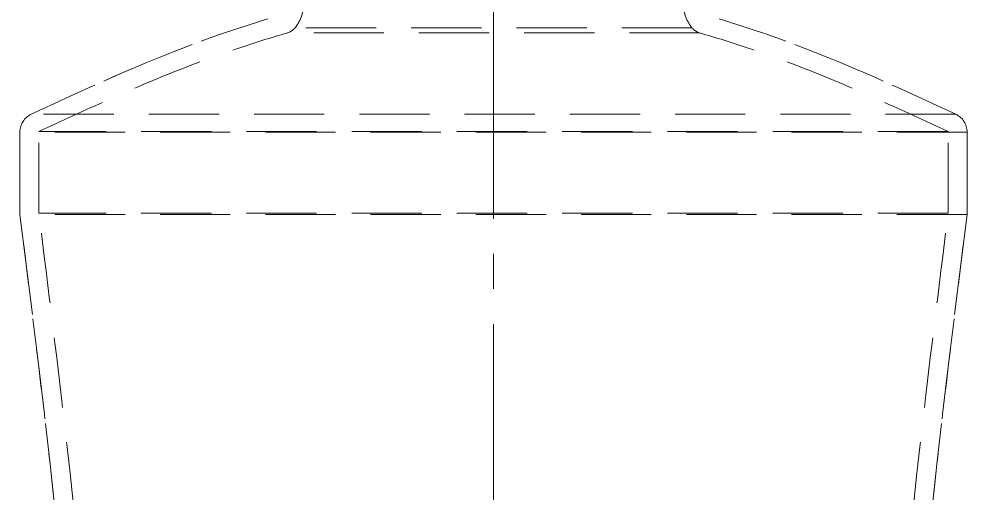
# Model space of a CAD drawing. Header units: millimetres. Extents: x -4200 to 3581, y -7493 to -4075.
# Drawn here: x -3775.4 to -3715.2, y -6923.1 to -6893.1 of the extents above; entities that cross this region are included whole.
import ezdxf

# ---------------------------------------------------------------- set-up
doc = ezdxf.new("R2010")
doc.units = ezdxf.units.MM
doc.header["$LTSCALE"] = 0.7
doc.linetypes.add('CENTER2', pattern=[28.575, 19.05, -3.175, 3.175, -3.175])
doc.linetypes.add('HIDDEN', pattern=[9.525, 6.35, -3.175])
doc.layers.add('cen lines', color=40, linetype='Continuous')

# ---------------------------------------------------------------- blocks, each defined once
blk = doc.blocks.new('*U89')
at = {"layer": 'cen lines', "color": 0, "linetype": 'CENTER2', "lineweight": 9, "transparency": 16777216}
blk.add_line((0, 193.5), (0, -193.5), dxfattribs=at)

msp = doc.modelspace()

# ---------------------------------------------------------------- linework, layer by layer
at = {"color": 3, "linetype": 'HIDDEN', "lineweight": 0}
for p, q in [((-3732.244, -6894.007), (-3758.36, -6894.007)), ((-3732.732, -6893.678), (-3757.871, -6893.678)), ((-3716.017, -6899.159), (-3774.586, -6899.159)), ((-3716.017, -6899.159), (-3774.586, -6899.159)), ((-3715.302, -6900.282), (-3775.302, -6900.282)), ((-3775.302, -6900.282), (-3775.302, -6905.493)), ((-3775.302, -6905.493), (-3775.302, -6900.282)), ((-3775.302, -6900.282), (-3775.302, -6905.493)), ((-3715.302, -6900.282), (-3775.302, -6900.282)), ((-3716.502, -6900.257), (-3774.102, -6900.257)), ((-3774.102, -6905.418), (-3774.102, -6900.257)), ((-3716.502, -6905.418), (-3716.502, -6900.257)), ((-3715.302, -6900.282), (-3715.302, -6905.493)), ((-3715.302, -6900.282), (-3715.302, -6905.493)), ((-3715.302, -6905.493), (-3715.302, -6900.282)), ((-3716.502, -6905.418), (-3774.102, -6905.418)), ((-3715.302, -6905.493), (-3775.302, -6905.493)), ((-3715.302, -6905.493), (-3775.302, -6905.493))]:
    msp.add_line(p, q, dxfattribs=at)
for centre, radius, start, end in [((-3759.929, -6892.045), 2.627, 321.56698, 0), ((-3730.675, -6892.045), 2.627, 180, 218.43302), ((-3758.631, -6893.075), 0.97, 286.23213, 321.56698), ((-3731.972, -6893.075), 0.97, 218.43302, 253.76787), ((-3774.062, -6900.282), 1.239, 114.98421, 180), ((-3774.062, -6900.282), 1.239, 114.98421, 180), ((-3774.062, -6900.282), 1.239, 114.98421, 180), ((-3716.541, -6900.282), 1.239, 0, 65.01579), ((-3716.541, -6900.282), 1.239, 0, 65.01579), ((-3716.541, -6900.282), 1.239, 0, 65.01579)]:
    msp.add_arc(centre, radius, start, end, dxfattribs=at)
for points, knots in [([(-3759.603, -6893.124), (-3760.651, -6893.441), (-3765.775, -6895.086), (-3770.683, -6897.34), (-3774.586, -6899.159)], [0, 0, 0, 0, 0.20325, 1, 1, 1, 1]), ([(-3774.586, -6899.159), (-3770.683, -6897.34), (-3766.772, -6895.544), (-3762.725, -6894.135), (-3761.692, -6893.775), (-3760.651, -6893.441), (-3759.603, -6893.124)], [0, 0, 0, 0, 0.79675, 0.79675, 0.79675, 1, 1, 1, 1]), ([(-3759.603, -6893.124), (-3760.651, -6893.441), (-3761.692, -6893.775), (-3762.725, -6894.135), (-3766.772, -6895.544), (-3770.683, -6897.34), (-3774.586, -6899.159)], [0, 0, 0, 0, 0.20325, 0.20325, 0.20325, 1, 1, 1, 1]), ([(-3731, -6893.124), (-3729.952, -6893.441), (-3724.829, -6895.086), (-3719.92, -6897.34), (-3716.017, -6899.159)], [0, 0, 0, 0, 0.20325, 1, 1, 1, 1]), ([(-3731, -6893.124), (-3729.952, -6893.441), (-3728.911, -6893.775), (-3727.879, -6894.135), (-3723.831, -6895.544), (-3719.92, -6897.34), (-3716.017, -6899.159)], [0, 0, 0, 0, 0.20325, 0.20325, 0.20325, 1, 1, 1, 1]), ([(-3716.017, -6899.159), (-3719.92, -6897.34), (-3723.831, -6895.544), (-3727.879, -6894.135), (-3728.911, -6893.775), (-3729.952, -6893.441), (-3731, -6893.124)], [0, 0, 0, 0, 0.79675, 0.79675, 0.79675, 1, 1, 1, 1]), ([(-3774.102, -6900.257), (-3772.636, -6899.575), (-3769.813, -6898.266), (-3765.607, -6896.458), (-3761.839, -6895.061), (-3759.396, -6894.308), (-3758.36, -6894.007)], [0, 0, 0, 0, 0.282458, 0.545652, 0.808846, 1, 1, 1, 1]), ([(-3716.502, -6900.257), (-3717.967, -6899.575), (-3720.79, -6898.266), (-3724.996, -6896.458), (-3728.764, -6895.061), (-3731.207, -6894.308), (-3732.244, -6894.007)], [0, 0, 0, 0, 0.282458, 0.545652, 0.808846, 1, 1, 1, 1]), ([(-3774.058, -7004.069), (-3773.21, -6997.474), (-3771.633, -6985.079), (-3770.307, -6969.752), (-3769.901, -6958.12), (-3770.035, -6942.496), (-3771.666, -6924.925), (-3773.493, -6910.292), (-3774.102, -6905.418)], [0, 0, 0, 0, 0.20122, 0.377694, 0.465931, 0.554168, 0.851389, 1, 1, 1, 1]), ([(-3716.545, -7004.069), (-3717.393, -6997.474), (-3718.97, -6985.079), (-3720.296, -6969.752), (-3720.702, -6958.12), (-3720.568, -6942.496), (-3718.937, -6924.925), (-3717.11, -6910.292), (-3716.502, -6905.418)], [0, 0, 0, 0, 0.20122, 0.377694, 0.465931, 0.554168, 0.851389, 1, 1, 1, 1]), ([(-3775.302, -6905.493), (-3773.193, -6922.373), (-3769.057, -6955.486), (-3773.275, -6988.578), (-3775.362, -7004.8)], [0, 0, 0, 0, 0.509787, 1, 1, 1, 1]), ([(-3775.362, -7004.8), (-3773.275, -6988.578), (-3771.207, -6972.356), (-3771.147, -6956.129), (-3771.084, -6939.254), (-3773.193, -6922.373), (-3775.302, -6905.493)], [0, 0, 0, 0, 0.490213, 0.490213, 0.490213, 1, 1, 1, 1]), ([(-3775.302, -6905.493), (-3773.193, -6922.373), (-3771.084, -6939.254), (-3771.147, -6956.129), (-3771.207, -6972.356), (-3773.275, -6988.578), (-3775.362, -7004.8)], [0, 0, 0, 0, 0.509787, 0.509787, 0.509787, 1, 1, 1, 1]), ([(-3715.302, -6905.493), (-3717.41, -6922.373), (-3721.547, -6955.486), (-3717.328, -6988.578), (-3715.241, -7004.8)], [0, 0, 0, 0, 0.509787, 1, 1, 1, 1]), ([(-3715.302, -6905.493), (-3717.41, -6922.373), (-3719.519, -6939.254), (-3719.456, -6956.129), (-3719.396, -6972.356), (-3717.328, -6988.578), (-3715.241, -7004.8)], [0, 0, 0, 0, 0.509787, 0.509787, 0.509787, 1, 1, 1, 1]), ([(-3715.241, -7004.8), (-3717.328, -6988.578), (-3719.396, -6972.356), (-3719.456, -6956.129), (-3719.519, -6939.254), (-3717.41, -6922.373), (-3715.302, -6905.493)], [0, 0, 0, 0, 0.490213, 0.490213, 0.490213, 1, 1, 1, 1])]:
    msp.add_open_spline(points, degree=3, knots=knots, dxfattribs=at)

# ---------------------------------------------------------------- block references
at = {"layer": 'cen lines', "linetype": 'CENTER2', "lineweight": 9}
msp.add_blockref('*U89', (-3745.302, -7005.928), dxfattribs=at)

doc.saveas('drawing.dxf')
